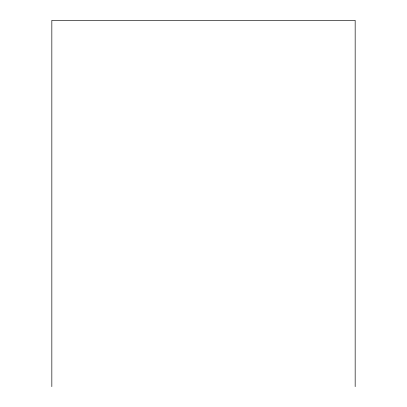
<?xml version="1.0" encoding="UTF-8"?>
<svg xmlns="http://www.w3.org/2000/svg" width="407" height="407" viewBox="0 0 407 407"><rect width="100%" height="100%" fill="white"/><g stroke="black" fill="none" stroke-linecap="round" stroke-linejoin="round"><path stroke-width="0.61" d="M355.163 386.65L355.163 20.35L51.837 20.35L51.837 386.65"/></g></svg>
